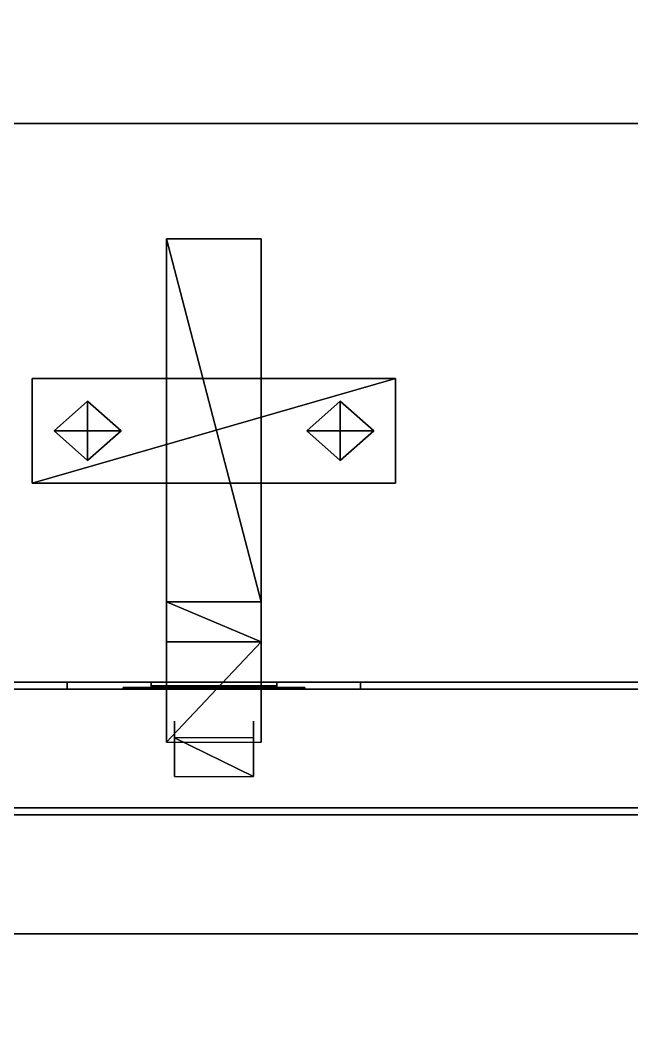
# Model space of a CAD drawing. Extents: x 0 to 7800, y -5130 to 1.
# Drawn here: x 2086 to 2173.5, y -869.5 to -723.2 of the extents above; entities that cross this region are included whole.
import ezdxf

# ---------------------------------------------------------------- set-up
doc = ezdxf.new("R2010")
doc.units = 0
for name, color, linetype in [('LAYER0', 7, 'CONTINUOUS'), ('LAYER2', 7, 'CONTINUOUS'), ('LAYER285', 35, 'CONTINUOUS'), ('LAYER286', 35, 'CONTINUOUS'), ('LAYER51', 7, 'CONTINUOUS'), ('LAYER52', 7, 'CONTINUOUS'), ('LAYER54', 7, 'CONTINUOUS'), ('LAYER55', 28, 'CONTINUOUS'), ('LAYER56', 253, 'CONTINUOUS'), ('LAYER64', 253, 'CONTINUOUS'), ('LAYER92', 253, 'CONTINUOUS')]:
    doc.layers.add(name, color=color, linetype=linetype)

msp = doc.modelspace()

# ---------------------------------------------------------------- linework, layer by layer
at = {"layer": 'LAYER0'}
for points, invisible_edges in [([(4030.693, -54.002, -5), (1025.693, -1555.002, -5), (1025.693, -54.002, -5), (4030.693, -54.002, -5)], 1), ([(1025.693, -1555.002, -5), (4030.693, -54.002, -5), (1412.693, -4773.002, -5), (1025.693, -1555.002, -5)], 7), ([(1025.693, -54.002), (1412.693, -4773.002), (4030.693, -54.002), (1025.693, -54.002)], 3), ([(1412.693, -4773.002, -5), (4030.693, -54.002, -5), (1412.693, -5130.002, -5), (1412.693, -4773.002, -5)], 3), ([(1412.693, -5130.002, -5), (4030.693, -54.002, -5), (2602.693, -4730.002, -5), (1412.693, -5130.002, -5)], 7), ([(4030.693, -54.002), (1412.693, -4773.002), (2602.693, -4730.002), (4030.693, -54.002)], 7)]:
    msp.add_3dface(points, dxfattribs=dict(at, invisible_edges=invisible_edges))
at = {"layer": 'LAYER285'}
for points, invisible_edges in [([(2011.695, -204, 880), (2170.905, -440.2, 880), (2011.695, -854, 880), (2011.695, -204, 880)], 3), ([(2170.905, -440.2, 910), (2011.695, -204, 910), (2011.695, -854, 910), (2170.905, -440.2, 910)], 5), ([(2011.695, -854, 880), (2170.905, -440.2, 880), (2167.565, -454.3, 880), (2011.695, -854, 880)], 5), ([(2170.905, -440.2, 910), (2011.695, -854, 910), (2167.565, -454.3, 910), (2170.905, -440.2, 910)], 3), ([(2011.695, -854, 880), (2167.565, -454.3, 880), (2166.375, -468.64, 880), (2011.695, -854, 880)], 5), ([(2167.565, -454.3, 910), (2011.695, -854, 910), (2166.375, -468.64, 910), (2167.565, -454.3, 910)], 3), ([(2011.695, -854, 880), (2166.375, -468.64, 880), (2166.375, -599.35, 880), (2011.695, -854, 880)], 5), ([(2166.375, -468.64, 910), (2011.695, -854, 910), (2166.375, -599.35, 910), (2166.375, -468.64, 910)], 3), ([(2011.695, -854, 880), (2166.375, -599.35, 880), (2167.565, -613.93, 880), (2011.695, -854, 880)], 5), ([(2166.375, -599.35, 910), (2011.695, -854, 910), (2167.565, -613.93, 910), (2166.375, -599.35, 910)], 3), ([(2011.695, -854, 880), (2167.565, -613.93, 880), (2170.905, -628.03, 880), (2011.695, -854, 880)], 5), ([(2167.565, -613.93, 910), (2011.695, -854, 910), (2170.905, -628.03, 910), (2167.565, -613.93, 910)], 3), ([(2011.695, -854, 880), (2170.905, -628.03, 880), (2176.395, -641.41, 880), (2011.695, -854, 880)], 5), ([(2170.905, -628.03, 910), (2011.695, -854, 910), (2176.395, -641.41, 910), (2170.905, -628.03, 910)], 3), ([(2011.695, -854, 880), (2176.395, -641.41, 880), (2184.025, -653.6, 880), (2011.695, -854, 880)], 5), ([(2176.395, -641.41, 910), (2011.695, -854, 910), (2184.025, -653.6, 910), (2176.395, -641.41, 910)], 3), ([(2011.695, -854, 880), (2184.025, -653.6, 880), (2193.335, -664.59, 880), (2011.695, -854, 880)], 5), ([(2184.025, -653.6, 910), (2011.695, -854, 910), (2193.335, -664.59, 910), (2184.025, -653.6, 910)], 3), ([(2011.695, -854, 880), (2193.335, -664.59, 880), (2204.305, -674.15, 880), (2011.695, -854, 880)], 5), ([(2193.335, -664.59, 910), (2011.695, -854, 910), (2204.305, -674.15, 910), (2193.335, -664.59, 910)], 3), ([(2011.695, -854, 880), (2204.305, -674.15, 880), (2216.715, -681.56, 880), (2011.695, -854, 880)], 5), ([(2204.305, -674.15, 910), (2011.695, -854, 910), (2216.715, -681.56, 910), (2204.305, -674.15, 910)], 3), ([(2011.695, -854, 880), (2216.715, -681.56, 880), (2230.075, -687.06, 880), (2011.695, -854, 880)], 5), ([(2216.715, -681.56, 910), (2011.695, -854, 910), (2230.075, -687.06, 910), (2216.715, -681.56, 910)], 3), ([(2011.695, -854, 880), (2230.075, -687.06, 880), (2243.915, -690.4, 880), (2011.695, -854, 880)], 5), ([(2230.075, -687.06, 910), (2011.695, -854, 910), (2243.915, -690.4, 910), (2230.075, -687.06, 910)], 3), ([(2011.695, -854, 880), (2243.915, -690.4, 880), (2258.465, -691.6, 880), (2011.695, -854, 880)], 5), ([(2243.915, -690.4, 910), (2011.695, -854, 910), (2258.465, -691.6, 910), (2243.915, -690.4, 910)], 3), ([(2011.695, -854, 880), (2258.465, -691.6, 880), (3180.695, -854, 880), (2011.695, -854, 880)], 3), ([(3180.695, -854, 910), (2544.045, -691.6, 910), (2011.695, -854, 910), (3180.695, -854, 910)], 3), ([(2258.465, -691.6, 910), (2011.695, -854, 910), (2544.045, -691.6, 910), (2258.465, -691.6, 910)], 3), ([(3180.695, -854, 880), (2011.695, -854, 910), (2011.695, -854, 880), (3180.695, -854, 880)], 1), ([(2011.695, -854, 910), (3180.695, -854, 880), (3180.695, -854, 910), (2011.695, -854, 910)], 1)]:
    msp.add_3dface(points, dxfattribs=dict(at, invisible_edges=invisible_edges))
at = {"layer": 'LAYER286'}
for points, invisible_edges in [([(2011.695, -854, 910), (3180.695, -836, 910), (3180.695, -854, 910), (2011.695, -854, 910)], 1), ([(3180.695, -836, 910), (2011.695, -854, 910), (2029.695, -836, 910), (3180.695, -836, 910)], 3), ([(3180.695, -854, 930), (2029.695, -836, 930), (2011.695, -854, 930), (3180.695, -854, 930)], 3), ([(2029.695, -836, 930), (3180.695, -836, 910), (2029.695, -836, 910), (2029.695, -836, 930)], 1), ([(3180.695, -836, 910), (2029.695, -836, 930), (3180.695, -836, 930), (3180.695, -836, 910)], 1), ([(2029.695, -836, 930), (3180.695, -854, 930), (3180.695, -836, 930), (2029.695, -836, 930)], 1), ([(3180.695, -854, 930), (2011.695, -854, 910), (3180.695, -854, 910), (3180.695, -854, 930)], 1), ([(2011.695, -854, 910), (3180.695, -854, 930), (2011.695, -854, 930), (2011.695, -854, 910)], 1)]:
    msp.add_3dface(points, dxfattribs=dict(at, invisible_edges=invisible_edges))
at = {"layer": 'LAYER51', "invisible_edges": 1}
for points in [[(2772.695, -204, 181), (2029.695, -819, 181), (2029.695, -204, 181), (2772.695, -204, 181)], [(2029.695, -819, 181), (2772.695, -204, 181), (2772.695, -819, 181), (2029.695, -819, 181)], [(2772.695, -819, 199), (2029.695, -204, 199), (2029.695, -819, 199), (2772.695, -819, 199)], [(2029.695, -204, 199), (2772.695, -819, 199), (2772.695, -204, 199), (2029.695, -204, 199)], [(2772.695, -819, 199), (2029.695, -819, 181), (2772.695, -819, 181), (2772.695, -819, 199)], [(2029.695, -819, 181), (2772.695, -819, 199), (2029.695, -819, 199), (2029.695, -819, 181)]]:
    msp.add_3dface(points, dxfattribs=at)
at = {"layer": 'LAYER52', "invisible_edges": 1}
for points in [[(2772.695, -738, 861.5), (2029.695, -818, 861.5), (2029.695, -738, 861.5), (2772.695, -738, 861.5)], [(2029.695, -818, 861.5), (2772.695, -738, 861.5), (2772.695, -818, 861.5), (2029.695, -818, 861.5)], [(2029.695, -738, 879.5), (2772.695, -738, 861.5), (2029.695, -738, 861.5), (2029.695, -738, 879.5)], [(2772.695, -738, 861.5), (2029.695, -738, 879.5), (2772.695, -738, 879.5), (2772.695, -738, 861.5)], [(2772.695, -818, 879.5), (2029.695, -738, 879.5), (2029.695, -818, 879.5), (2772.695, -818, 879.5)], [(2029.695, -738, 879.5), (2772.695, -818, 879.5), (2772.695, -738, 879.5), (2029.695, -738, 879.5)], [(2772.695, -818, 879.5), (2029.695, -818, 861.5), (2772.695, -818, 861.5), (2772.695, -818, 879.5)], [(2029.695, -818, 861.5), (2772.695, -818, 879.5), (2029.695, -818, 879.5), (2029.695, -818, 861.5)]]:
    msp.add_3dface(points, dxfattribs=at)
at = {"layer": 'LAYER54', "invisible_edges": 1}
for points in [[(2029.695, -228.6, 548.5), (2772.695, -819, 548.5), (2772.695, -228.6, 548.5), (2029.695, -228.6, 548.5)], [(2772.695, -819, 548.5), (2029.695, -228.6, 548.5), (2029.695, -819, 548.5), (2772.695, -819, 548.5)], [(2029.695, -819, 530.5), (2772.695, -228.6, 530.5), (2772.695, -819, 530.5), (2029.695, -819, 530.5)], [(2772.695, -228.6, 530.5), (2029.695, -819, 530.5), (2029.695, -228.6, 530.5), (2772.695, -228.6, 530.5)], [(2029.695, -819, 530.5), (2772.695, -819, 548.5), (2029.695, -819, 548.5), (2029.695, -819, 530.5)], [(2772.695, -819, 548.5), (2029.695, -819, 530.5), (2772.695, -819, 530.5), (2772.695, -819, 548.5)]]:
    msp.add_3dface(points, dxfattribs=at)
at = {"layer": 'LAYER55'}
for points in [[(2092.695, -818, 577.5), (2092.695, -818, 559.5), (2092.695, -818, 559.5), (2092.695, -818, 577.5)], [(2104.695, -818, 559.5), (2104.695, -819, 559.5), (2092.695, -819, 559.5), (2092.695, -818, 559.5)], [(2092.695, -818, 559.5), (2092.695, -819, 559.5), (2092.695, -819, 577.5), (2092.695, -818, 577.5)], [(2092.695, -819, 577.5), (2134.695, -819, 577.5), (2134.695, -818, 577.5), (2092.695, -818, 577.5)], [(2104.695, -818, 572.5), (2104.695, -819, 572.5), (2122.695, -819, 572.5), (2122.695, -818, 572.5)], [(2104.695, -818, 572.5), (2104.695, -819, 572.5), (2104.695, -819, 559.5), (2104.695, -818, 559.5)], [(2122.695, -818, 572.5), (2122.695, -819, 572.5), (2122.695, -819, 559.5), (2122.695, -818, 559.5)], [(2122.695, -818, 559.5), (2122.695, -819, 559.5), (2134.695, -819, 559.5), (2134.695, -818, 559.5)], [(2134.695, -818, 577.5), (2134.695, -819, 577.5), (2134.695, -818, 577.5)], [(2134.695, -818, 577.5), (2134.695, -818, 559.5), (2134.695, -818, 559.5), (2134.695, -818, 577.5)], [(2134.695, -818, 559.5), (2134.695, -819, 559.5), (2134.695, -819, 577.5), (2134.695, -818, 577.5)], [(2104.695, -819, 559.5), (2092.695, -819, 559.5), (2104.695, -819, 559.5)], [(2092.695, -819, 577.5), (2092.695, -819, 559.5), (2134.695, -819, 559.5), (2134.695, -819, 577.5)], [(2104.695, -819, 572.5), (2122.695, -819, 572.5), (2104.695, -819, 572.5)], [(2122.695, -819, 559.5), (2134.695, -819, 559.5), (2122.695, -819, 559.5)]]:
    msp.add_3dface(points, dxfattribs=at)
for points, invisible_edges in [([(2134.695, -818, 577.5), (2092.695, -818, 577.5), (2104.695, -818, 572.5), (2122.695, -818, 572.5)], 10), ([(2092.695, -818, 577.5), (2104.695, -818, 572.5), (2104.695, -818, 559.5), (2092.695, -818, 559.5)], 1), ([(2100.695, -818.75, 559.5), (2101.685, -818.75, 554.5251), (2108.195, -818.75, 555.5), (2104.695, -818.75, 559.5)], 2), ([(2101.685, -818.75, 554.5251), (2104.503, -818.75, 550.3076), (2108.195, -818.75, 552), (2108.195, -818.75, 555.5)], 10), ([(2104.503, -818.75, 550.3076), (2108.72, -818.75, 547.4896), (2108.195, -818.75, 548.5), (2108.195, -818.75, 552)], 10), ([(2119.012, -818.5, 555.2905), (2108.195, -818.5, 555.5), (2104.695, -818.5, 559.5), (2122.695, -818.5, 559.5)], 5), ([(2122.695, -818.5, 559.5), (2104.695, -818.5, 559.5), (2104.695, -818.5, 572.5), (2122.695, -818.5, 572.5)], 1), ([(2119.195, -818.5, 548.5), (2108.195, -818.5, 548.5), (2108.195, -818.5, 555.5), (2119.012, -818.5, 555.2905)], 4), ([(2108.72, -818.75, 547.4896), (2113.695, -818.75, 546.5), (2113.695, -818.75, 548.5), (2108.195, -818.75, 548.5)], 10), ([(2113.695, -818.75, 546.5), (2118.67, -818.75, 547.4896), (2119.195, -818.75, 548.5), (2113.695, -818.75, 548.5)], 10), ([(2118.67, -818.75, 547.4896), (2122.887, -818.75, 550.3076), (2119.195, -818.75, 552), (2119.195, -818.75, 548.5)], 10), ([(2122.887, -818.75, 550.3076), (2125.706, -818.75, 554.5251), (2119.195, -818.75, 555.5), (2119.195, -818.75, 552)], 10), ([(2125.706, -818.75, 554.5251), (2126.695, -818.75, 559.5), (2122.695, -818.75, 559.5), (2119.195, -818.75, 555.5)], 8), ([(2134.695, -818, 577.5), (2122.695, -818, 572.5), (2122.695, -818, 559.5), (2134.695, -818, 559.5)], 1)]:
    msp.add_3dface(points, dxfattribs=dict(at, invisible_edges=invisible_edges))
at = {"layer": 'LAYER56'}
for points in [[(2106.912, -806.5, 547.5), (2106.912, -806.5, 562.5), (2106.912, -754.5, 547.5), (2106.912, -806.5, 547.5)], [(2106.912, -754.5, 547.5), (2106.912, -806.5, 562.5), (2106.912, -754.5, 562.5), (2106.912, -754.5, 547.5)], [(2106.912, -754.5, 547.5), (2106.912, -754.5, 562.5), (2120.478, -754.5, 547.5), (2106.912, -754.5, 547.5)], [(2120.478, -754.5, 547.5), (2106.912, -754.5, 562.5), (2120.478, -754.5, 562.5), (2120.478, -754.5, 547.5)], [(2106.912, -806.5, 562.5), (2120.478, -806.5, 562.5), (2106.912, -754.5, 562.5), (2106.912, -806.5, 562.5)], [(2106.912, -754.5, 562.5), (2120.478, -806.5, 562.5), (2120.478, -754.5, 562.5), (2106.912, -754.5, 562.5)], [(2120.478, -754.5, 547.5), (2120.478, -754.5, 562.5), (2120.478, -806.5, 547.5), (2120.478, -754.5, 547.5)], [(2120.478, -806.5, 547.5), (2120.478, -754.5, 562.5), (2120.478, -806.5, 562.5), (2120.478, -806.5, 547.5)], [(2139.695, -774.5, 549.5), (2139.695, -774.5, 547.5), (2087.695, -774.5, 547.5), (2139.695, -774.5, 549.5)], [(2139.695, -774.5, 549.5), (2087.695, -774.5, 547.5), (2087.695, -774.5, 549.5), (2139.695, -774.5, 549.5)], [(2087.695, -774.5, 549.5), (2087.695, -774.5, 547.5), (2087.695, -789.5, 547.5), (2087.695, -774.5, 549.5)], [(2087.695, -774.5, 549.5), (2087.695, -789.5, 547.5), (2087.695, -789.5, 549.5), (2087.695, -774.5, 549.5)], [(2087.695, -789.5, 549.5), (2139.695, -789.5, 549.5), (2139.695, -774.5, 549.5), (2087.695, -789.5, 549.5)], [(2087.695, -789.5, 549.5), (2139.695, -774.5, 549.5), (2087.695, -774.5, 549.5), (2087.695, -789.5, 549.5)], [(2139.695, -789.5, 549.5), (2139.695, -789.5, 547.5), (2139.695, -774.5, 547.5), (2139.695, -789.5, 549.5)], [(2139.695, -789.5, 549.5), (2139.695, -774.5, 547.5), (2139.695, -774.5, 549.5), (2139.695, -789.5, 549.5)], [(2090.815, -782, 550.5), (2095.608, -777.76, 550.5), (2090.815, -782, 549.5), (2090.815, -782, 550.5)], [(2090.815, -782, 549.5), (2095.608, -777.76, 550.5), (2095.608, -777.76, 549.5), (2090.815, -782, 549.5)], [(2100.401, -782, 549.5), (2095.608, -777.76, 549.5), (2090.815, -782, 549.5), (2100.401, -782, 549.5)], [(2095.608, -786.24, 550.5), (2095.608, -777.76, 550.5), (2090.815, -782, 550.5), (2095.608, -786.24, 550.5)], [(2095.608, -777.76, 550.5), (2100.401, -782, 550.5), (2095.608, -777.76, 549.5), (2095.608, -777.76, 550.5)], [(2095.608, -777.76, 549.5), (2100.401, -782, 550.5), (2100.401, -782, 549.5), (2095.608, -777.76, 549.5)], [(2100.401, -782, 550.5), (2095.608, -777.76, 550.5), (2095.608, -786.24, 550.5), (2100.401, -782, 550.5)], [(2126.989, -782, 550.5), (2131.782, -777.76, 550.5), (2126.989, -782, 549.5), (2126.989, -782, 550.5)], [(2126.989, -782, 549.5), (2131.782, -777.76, 550.5), (2131.782, -777.76, 549.5), (2126.989, -782, 549.5)], [(2136.575, -782, 549.5), (2131.782, -777.76, 549.5), (2126.989, -782, 549.5), (2136.575, -782, 549.5)], [(2131.782, -786.24, 550.5), (2131.782, -777.76, 550.5), (2126.989, -782, 550.5), (2131.782, -786.24, 550.5)], [(2131.782, -777.76, 550.5), (2136.575, -782, 550.5), (2131.782, -777.76, 549.5), (2131.782, -777.76, 550.5)], [(2131.782, -777.76, 549.5), (2136.575, -782, 550.5), (2136.575, -782, 549.5), (2131.782, -777.76, 549.5)], [(2136.575, -782, 550.5), (2131.782, -777.76, 550.5), (2131.782, -786.24, 550.5), (2136.575, -782, 550.5)], [(2095.608, -786.24, 550.5), (2090.815, -782, 550.5), (2095.608, -786.24, 549.5), (2095.608, -786.24, 550.5)], [(2095.608, -786.24, 549.5), (2090.815, -782, 550.5), (2090.815, -782, 549.5), (2095.608, -786.24, 549.5)], [(2100.401, -782, 549.5), (2090.815, -782, 549.5), (2095.608, -786.24, 549.5), (2100.401, -782, 549.5)], [(2100.401, -782, 549.5), (2100.401, -782, 550.5), (2095.608, -786.24, 549.5), (2100.401, -782, 549.5)], [(2095.608, -786.24, 549.5), (2100.401, -782, 550.5), (2095.608, -786.24, 550.5), (2095.608, -786.24, 549.5)], [(2131.782, -786.24, 550.5), (2126.989, -782, 550.5), (2131.782, -786.24, 549.5), (2131.782, -786.24, 550.5)], [(2131.782, -786.24, 549.5), (2126.989, -782, 550.5), (2126.989, -782, 549.5), (2131.782, -786.24, 549.5)], [(2136.575, -782, 549.5), (2126.989, -782, 549.5), (2131.782, -786.24, 549.5), (2136.575, -782, 549.5)], [(2136.575, -782, 549.5), (2136.575, -782, 550.5), (2131.782, -786.24, 549.5), (2136.575, -782, 549.5)], [(2131.782, -786.24, 549.5), (2136.575, -782, 550.5), (2131.782, -786.24, 550.5), (2131.782, -786.24, 549.5)], [(2087.695, -789.5, 547.5), (2139.695, -789.5, 547.5), (2139.695, -789.5, 549.5), (2087.695, -789.5, 547.5)], [(2087.695, -789.5, 547.5), (2139.695, -789.5, 549.5), (2087.695, -789.5, 549.5), (2087.695, -789.5, 547.5)], [(2106.912, -812.84, 557.54), (2106.912, -806.5, 562.5), (2106.912, -806.5, 554), (2106.912, -812.84, 557.54)], [(2106.912, -812.23, 574.5), (2120.478, -812.23, 574.5), (2106.912, -806.5, 562.5), (2106.912, -812.23, 574.5)], [(2106.912, -806.5, 562.5), (2120.478, -812.23, 574.5), (2120.478, -806.5, 562.5), (2106.912, -806.5, 562.5)], [(2106.912, -806.5, 562.5), (2106.912, -812.84, 557.54), (2106.912, -817.38, 567.5), (2106.912, -806.5, 562.5)], [(2106.912, -806.5, 562.5), (2106.912, -817.38, 567.5), (2106.912, -812.23, 574.5), (2106.912, -806.5, 562.5)], [(2120.478, -806.5, 562.5), (2120.478, -812.84, 557.54), (2120.478, -806.5, 554), (2120.478, -806.5, 562.5)], [(2120.478, -812.84, 557.54), (2120.478, -806.5, 562.5), (2120.478, -817.38, 567.5), (2120.478, -812.84, 557.54)], [(2120.478, -817.38, 567.5), (2120.478, -806.5, 562.5), (2120.478, -812.23, 574.5), (2120.478, -817.38, 567.5)], [(2120.478, -812.23, 574.5), (2106.912, -812.23, 574.5), (2106.912, -826.6, 574.5), (2120.478, -812.23, 574.5)], [(2120.478, -812.23, 574.5), (2106.912, -826.6, 574.5), (2120.478, -826.6, 574.5), (2120.478, -812.23, 574.5)], [(2106.912, -826.6, 574.5), (2106.912, -812.23, 574.5), (2106.912, -825.6, 567.5), (2106.912, -826.6, 574.5)], [(2106.912, -825.6, 567.5), (2106.912, -812.23, 574.5), (2106.912, -817.38, 567.5), (2106.912, -825.6, 567.5)], [(2120.478, -812.23, 574.5), (2120.478, -826.6, 574.5), (2120.478, -825.6, 567.5), (2120.478, -812.23, 574.5)], [(2120.478, -812.23, 574.5), (2120.478, -825.6, 567.5), (2120.478, -817.38, 567.5), (2120.478, -812.23, 574.5)], [(2108.043, -830.92, 555.41), (2108.043, -831.5, 555.91), (2108.043, -823.58, 572.57), (2108.043, -830.92, 555.41)], [(2108.043, -823.58, 572.57), (2108.043, -831.5, 555.91), (2108.043, -825.96, 574.07), (2108.043, -823.58, 572.57)], [(2119.347, -823.58, 572.57), (2119.347, -825.96, 574.07), (2119.347, -830.92, 555.41), (2119.347, -823.58, 572.57)], [(2108.043, -831.5, 555.91), (2119.347, -831.5, 555.91), (2108.043, -825.96, 574.07), (2108.043, -831.5, 555.91)], [(2108.043, -825.96, 574.07), (2119.347, -831.5, 555.91), (2119.347, -825.96, 574.07), (2108.043, -825.96, 574.07)], [(2119.347, -830.92, 555.41), (2119.347, -825.96, 574.07), (2119.347, -831.5, 555.91), (2119.347, -830.92, 555.41)]]:
    msp.add_3dface(points, dxfattribs=at)
at = {"layer": 'LAYER64', "invisible_edges": 1}
for points in [[(2013.695, -819, 842), (2788.695, -819, 540), (2013.695, -819, 540), (2013.695, -819, 842)], [(2788.695, -819, 540), (2013.695, -819, 842), (2788.695, -819, 842), (2788.695, -819, 540)], [(2013.695, -837, 540), (2788.695, -819, 540), (2788.695, -837, 540), (2013.695, -837, 540)], [(2788.695, -819, 540), (2013.695, -837, 540), (2013.695, -819, 540), (2788.695, -819, 540)], [(2013.695, -819, 842), (2788.695, -837, 842), (2788.695, -819, 842), (2013.695, -819, 842)], [(2788.695, -837, 842), (2013.695, -819, 842), (2013.695, -837, 842), (2788.695, -837, 842)], [(2788.695, -837, 842), (2013.695, -837, 540), (2788.695, -837, 540), (2788.695, -837, 842)], [(2013.695, -837, 540), (2788.695, -837, 842), (2013.695, -837, 842), (2013.695, -837, 540)]]:
    msp.add_3dface(points, dxfattribs=at)
at = {"layer": 'LAYER92', "invisible_edges": 1}
for points in [[(2013.695, -819, 503), (2788.695, -819, 184), (2013.695, -819, 184), (2013.695, -819, 503)], [(2788.695, -819, 184), (2013.695, -819, 503), (2788.695, -819, 503), (2788.695, -819, 184)], [(2013.695, -837, 184), (2788.695, -819, 184), (2788.695, -837, 184), (2013.695, -837, 184)], [(2788.695, -819, 184), (2013.695, -837, 184), (2013.695, -819, 184), (2788.695, -819, 184)], [(2013.695, -819, 503), (2788.695, -837, 503), (2788.695, -819, 503), (2013.695, -819, 503)], [(2788.695, -837, 503), (2013.695, -819, 503), (2013.695, -837, 503), (2788.695, -837, 503)], [(2788.695, -837, 503), (2013.695, -837, 184), (2788.695, -837, 184), (2788.695, -837, 503)], [(2013.695, -837, 184), (2788.695, -837, 503), (2013.695, -837, 503), (2013.695, -837, 184)]]:
    msp.add_3dface(points, dxfattribs=at)

# ---------------------------------------------------------------- meshes
at = {"layer": 'LAYER2'}
mesh = msp.add_polymesh((14, 2), dxfattribs=at)
for k, corner in enumerate([(1175.695, -1705, 2657), (-0.0002, -1705, 2657), (1175.695, -204, 2657), (1175.695, -1705, 2657), (3880.695, -204, 2657), (1175.695, -204, 2657), (3880.695, -439, 2657), (3880.695, -204, 2657), (5280.695, -439, 2657), (3880.695, -439, 2657), (5280.695, -149, 2657), (5280.695, -439, 2657), (7049.695, -149, 2657), (5280.695, -149, 2657), (7049.695, -289, 2657), (7049.695, -149, 2657), (7649.695, -289, 2657), (7049.695, -289, 2657), (7649.695, -1684, 2657), (7649.695, -289, 2657), (7049.695, -1684, 2657), (7649.695, -1684, 2657), (7049.695, -1779, 2657), (7049.695, -1684, 2657), (3151.695, -1779, 2657), (7049.695, -1779, 2657), (3151.695, -1929, 2657), (7199.695, -1929, 2657)]):
    mesh.set_mesh_vertex(divmod(k, 2), corner)
at = {"layer": 'LAYER55'}
mesh = msp.add_polymesh((2, 9), dxfattribs=at)
for k, corner in enumerate([(2100.695, -818.75, 559.5), (2101.685, -818.75, 554.5251), (2104.503, -818.75, 550.3076), (2108.72, -818.75, 547.4896), (2113.695, -818.75, 546.5), (2118.67, -818.75, 547.4896), (2122.887, -818.75, 550.3076), (2125.706, -818.75, 554.5251), (2126.695, -818.75, 559.5), (2100.695, -819, 559.5), (2101.685, -819, 554.5251), (2104.503, -819, 550.3076), (2108.72, -819, 547.4896), (2113.695, -819, 546.5), (2118.67, -819, 547.4896), (2122.887, -819, 550.3076), (2125.706, -819, 554.5251), (2126.695, -819, 559.5)]):
    mesh.set_mesh_vertex(divmod(k, 9), corner)

doc.saveas('drawing.dxf')
